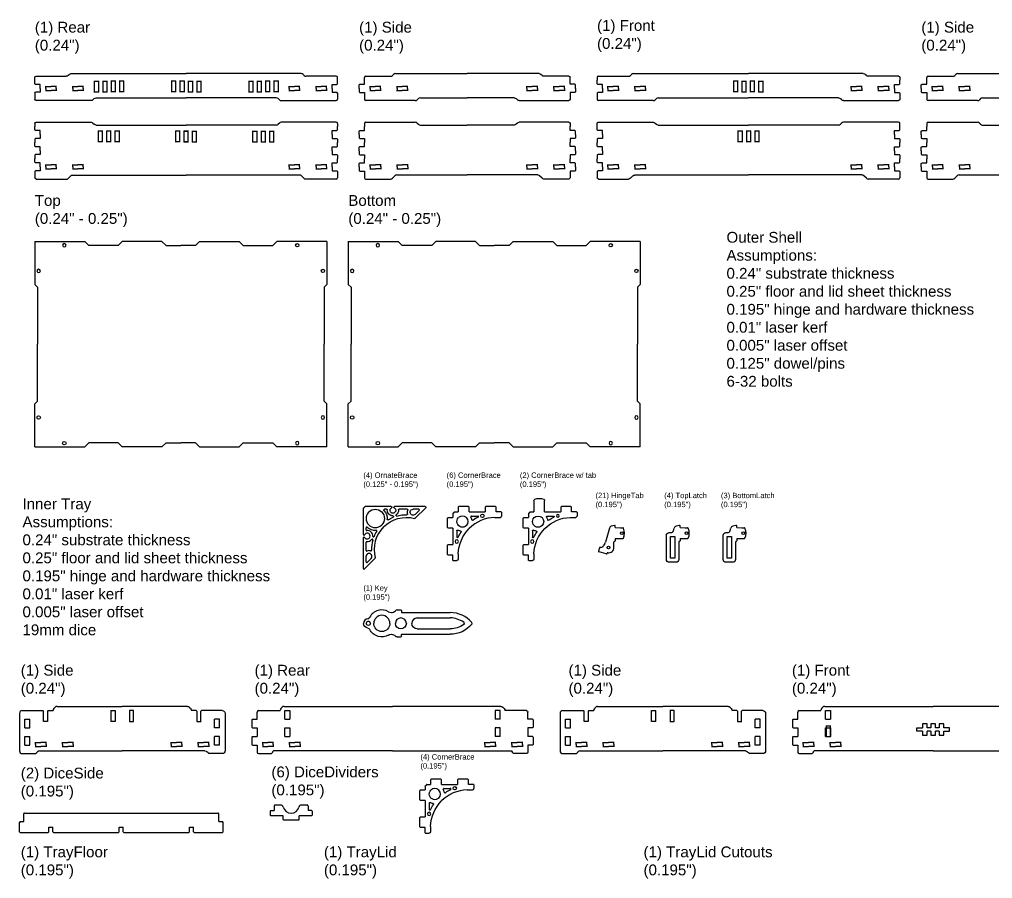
# Model space of a CAD drawing. Header units: inches. Extents: x -9 to 132, y -32 to 50.
# Drawn here: x 0.63 to 45.69, y 10.36 to 50.14 of the extents above; entities that cross this region are included whole.
import ezdxf

# ---------------------------------------------------------------- set-up
doc = ezdxf.new("R2010")
doc.units = ezdxf.units.IN
doc.header["$MEASUREMENT"] = 0
doc.styles.get("Standard").update_dxf_attribs({"font": 'arial.ttf'})

# ---------------------------------------------------------------- blocks, each defined once
blk = doc.blocks.new('BraceHole_Quarter')
at = {"color": 30, "true_color": 0xf8991e}
for p, q in [((-0.260625, 0.0925), (0, 0.0925)), ((-0.245, 0), (-0.245, 0.108125))]:
    blk.add_line(p, q, dxfattribs=at)
blk = doc.blocks.new('BraceHole')
blk.add_blockref('BraceHole_Quarter', (0, 0))
at = {"xscale": -1, "rotation": 180}
blk.add_blockref('BraceHole_Quarter', (0, 0), dxfattribs=at)
at = {"xscale": -1}
blk.add_blockref('BraceHole_Quarter', (0, 0), dxfattribs=at)
at = {"rotation": 180}
blk.add_blockref('BraceHole_Quarter', (0, 0), dxfattribs=at)
blk = doc.blocks.new('BraceHoles')
for p in [(0.5, 0), (1.75, 0)]:
    blk.add_blockref('BraceHole', p)
blk = doc.blocks.new('HingeHole')
at = {"color": 240, "true_color": 0xed1f24}
for p, q in [((0.110625, 0.495), (-0.110625, 0.495)), ((-0.095, 0.510625), (-0.095, -0.010625)), ((0.095, 0.510625), (0.095, -0.010625)), ((0.110625, 0.005), (-0.110625, 0.005))]:
    blk.add_line(p, q, dxfattribs=at)
blk = doc.blocks.new('Dovetail_Half')
at = {"color": 240, "true_color": 0xed1f24}
for p, q in [((-0.25, 0.21375), (-0.25, 0.375)), ((-0.25, 0.21375), (-0.21875, 0.1825)), ((0, 0.1825), (-0.21875, 0.1825)), ((0, 0), (0, 0.1825))]:
    blk.add_line(p, q, dxfattribs=at)
blk = doc.blocks.new('Bottom_Back_Half')
for p, q in [((4.174, 3.875), (0, 3.875)), ((4.319, 3.968), (4.262, 3.912)), ((6.947, 4.005), (4.407, 4.005)), ((7.01, 3.942), (7.01, 3.812)), ((5.312, 1.562), (0, 1.562)), ((5.5, 1.375), (5.312, 1.562)), ((6.947, 1.375), (5.5, 1.375)), ((7.01, 1.562), (7.01, 1.437))]:
    blk.add_line(p, q)
for centre, radius, start, end in [((4.174, 4), 0.125, 270, 315), ((4.407, 3.88), 0.125, 90, 135), ((6.947, 3.942), 0.0625, 0, 90), ((6.947, 1.437), 0.0625, 270, 0)]:
    blk.add_arc(centre, radius, start, end)
at = {"xscale": -1}
for name, p in [('Dovetail_Half', (6.76, 3.437)), ('Dovetail_Half', (6.76, 2.687)), ('Dovetail_Half', (6.76, 1.937)), ('BraceHoles', (6.76, 1.937))]:
    blk.add_blockref(name, p, dxfattribs=at)
at = {"rotation": 180}
for name, p in [('HingeHole', (0, 3.594)), ('HingeHole', (0.39, 3.594)), ('HingeHole', (3.187, 3.594)), ('HingeHole', (3.577, 3.594)), ('HingeHole', (3.967, 3.594)), ('Dovetail_Half', (6.76, 3.437)), ('Dovetail_Half', (6.76, 2.687)), ('Dovetail_Half', (6.76, 1.937))]:
    blk.add_blockref(name, p, dxfattribs=at)
blk = doc.blocks.new('Bottom_Back_Full')
at = {"xscale": -1}
blk.add_blockref('Bottom_Back_Half', (0, -1.375), dxfattribs=at)
blk.add_blockref('Bottom_Back_Half', (0, -1.375))
blk = doc.blocks.new('Bottom_Front_Half')
for p, q in [((4.174, 2.5), (0, 2.5)), ((4.319, 2.593), (4.262, 2.537)), ((6.947, 2.63), (4.407, 2.63)), ((7.01, 2.438), (7.01, 2.568)), ((5.261, 0.188), (0, 0.188)), ((5.463, 0.037), (5.349, 0.151)), ((6.947, 0), (5.552, 0)), ((7.01, 0.188), (7.01, 0.062))]:
    blk.add_line(p, q)
for centre, radius, start, end in [((4.174, 2.625), 0.125, 270, 315), ((4.407, 2.505), 0.125, 90, 135), ((6.947, 2.568), 0.0625, 0, 90), ((5.261, 0.062), 0.125, 45, 90), ((5.552, 0.125), 0.125, 225, 270), ((6.947, 0.062), 0.0625, 270, 0)]:
    blk.add_arc(centre, radius, start, end)
at = {"xscale": -1}
for name, p in [('Dovetail_Half', (6.76, 2.063)), ('Dovetail_Half', (6.76, 1.313)), ('Dovetail_Half', (6.76, 0.563)), ('BraceHoles', (6.76, 0.563))]:
    blk.add_blockref(name, p, dxfattribs=at)
at = {"rotation": 180}
for p in [(6.76, 2.063), (6.76, 1.313), (6.76, 0.563)]:
    blk.add_blockref('Dovetail_Half', p, dxfattribs=at)
blk = doc.blocks.new('Bottom_Front_Full')
at = {"xscale": -1}
blk.add_blockref('Bottom_Front_Half', (0, 0), dxfattribs=at)
for name, p in [('Bottom_Front_Half', (0, 0)), ('HingeHole', (-0.39, 1.71875)), ('HingeHole', (0, 1.71875)), ('HingeHole', (0.39, 1.71875))]:
    blk.add_blockref(name, p)
blk = doc.blocks.new('Dovetail_Out_Half')
at = {"color": 30, "true_color": 0xf8991e}
for p, q in [((-0.01, 0.16125), (0.02125, 0.1925)), ((-0.01, 0), (-0.01, 0.16125)), ((0.02125, 0.1925), (0.24, 0.1925)), ((0.24, 0.1925), (0.24, 0.375))]:
    blk.add_line(p, q, dxfattribs=at)
blk = doc.blocks.new('Bottom_Side_Half')
for p, q in [((-4.76, 2.568), (-4.76, 2.438)), ((-4.697, 2.63), (-2.407, 2.63)), ((-2.319, 2.593), (-2.262, 2.537)), ((-2.174, 2.5), (0, 2.5)), ((-2.174, 2.5), (-1.893, 2.5)), ((-4.76, 0.188), (-4.76, 0.063)), ((-4.697, 0), (-3.552, 0)), ((-3.463, 0.037), (-3.349, 0.151)), ((-3.261, 0.188), (0, 0.188))]:
    blk.add_line(p, q)
for centre, radius, start, end in [((-4.697, 2.568), 0.0625, 90, 180), ((-2.407, 2.505), 0.125, 45, 90), ((-2.174, 2.625), 0.125, 225, 270), ((-4.697, 0.063), 0.0625, 180, 270), ((-3.552, 0.125), 0.125, 270, 315), ((-3.261, 0.063), 0.125, 90, 135)]:
    blk.add_arc(centre, radius, start, end)
for name, p in [('Dovetail_Out_Half', (-5, 2.063)), ('Dovetail_Out_Half', (-5, 1.313)), ('Dovetail_Out_Half', (-5, 0.563)), ('BraceHoles', (-4.752, 0.563))]:
    blk.add_blockref(name, p)
at = {"xscale": -1, "rotation": 180}
for p in [(-5, 2.063), (-5, 1.313), (-5, 0.563)]:
    blk.add_blockref('Dovetail_Out_Half', p, dxfattribs=at)
blk = doc.blocks.new('Bottom_Side_Full')
blk.add_blockref('Bottom_Side_Half', (0, 0))
at = {"xscale": -1}
blk.add_blockref('Bottom_Side_Half', (0, 0), dxfattribs=at)
blk = doc.blocks.new('Lid_Top_Back_Half')
for p, q in [((-4.407, 0.005), (-6.948, 0.005)), ((-7.01, -0.188), (-7.01, -0.058)), ((-4.262, -0.088), (-4.319, -0.032)), ((-4.174, -0.125), (0, -0.125)), ((-7.01, -0.937), (-7.01, -1.062)), ((-6.948, -1.125), (-5.552, -1.125)), ((-5.463, -1.162), (-5.412, -1.213)), ((-5.323, -1.25), (0, -1.25))]:
    blk.add_line(p, q)
for centre, radius, start, end in [((-6.948, -0.058), 0.0625, 90, 180), ((-4.407, -0.12), 0.125, 45, 90), ((-4.174, 0), 0.125, 225, 270), ((-6.948, -1.062), 0.0625, 180, 270), ((-5.552, -1.25), 0.125, 45, 90), ((-5.323, -1.125), 0.125, 225, 270)]:
    blk.add_arc(centre, radius, start, end)
blk.add_blockref('Dovetail_Half', (-6.76, -0.563))
at = {"rotation": 180}
for p in [(-4.162, -0.406), (-3.772, -0.406)]:
    blk.add_blockref('HingeHole', p, dxfattribs=at)
at = {"xscale": -1, "rotation": 180}
for name, p in [('HingeHole', (-3.382, -0.406)), ('HingeHole', (-2.992, -0.406)), ('HingeHole', (-0.585, -0.406)), ('HingeHole', (-0.195, -0.406)), ('Dovetail_Half', (-6.76, -0.563)), ('BraceHoles', (-6.76, -0.563))]:
    blk.add_blockref(name, p, dxfattribs=at)
blk = doc.blocks.new('Lid_Top_Back')
blk.add_blockref('Lid_Top_Back_Half', (0, 0))
at = {"xscale": -1}
blk.add_blockref('Lid_Top_Back_Half', (0, 0), dxfattribs=at)
blk = doc.blocks.new('Lid_Front_Half')
for p, q in [((-5.323, 0), (0, 0)), ((-7.01, -0.188), (-7.01, -0.313)), ((-6.947, -0.125), (-5.552, -0.125)), ((-5.463, -0.088), (-5.412, -0.037)), ((-7.01, -1.062), (-7.01, -1.193)), ((-4.407, -1.255), (-6.947, -1.255)), ((-4.262, -1.162), (-4.319, -1.218)), ((-4.174, -1.125), (0, -1.125))]:
    blk.add_line(p, q)
for centre, radius, start, end in [((-6.947, -0.188), 0.0625, 90, 180), ((-5.552, 0), 0.125, 270, 315), ((-5.323, -0.125), 0.125, 90, 135), ((-6.947, -1.193), 0.0625, 180, 270), ((-4.407, -1.13), 0.125, 270, 315), ((-4.174, -1.25), 0.125, 90, 135)]:
    blk.add_arc(centre, radius, start, end)
blk.add_blockref('Dovetail_Half', (-6.76, -0.688))
at = {"xscale": -1, "rotation": 180}
for name, p in [('HingeHole', (-0.585, -0.344)), ('Dovetail_Half', (-6.76, -0.688)), ('BraceHoles', (-6.76, -0.688))]:
    blk.add_blockref(name, p, dxfattribs=at)
at = {"rotation": 180}
blk.add_blockref('HingeHole', (-0.195, -0.344), dxfattribs=at)
blk = doc.blocks.new('Lid_Top_Front')
blk.add_blockref('Lid_Front_Half', (0, 1.25))
at = {"xscale": -1}
blk.add_blockref('Lid_Front_Half', (0, 1.25), dxfattribs=at)
blk = doc.blocks.new('Lid_Side_Half')
for p, q in [((-0.005, 2.407), (-0.005, 4.697)), ((0.188, 4.76), (0.057, 4.76)), ((0.937, 4.76), (1.062, 4.76)), ((1.125, 4.697), (1.125, 3.552)), ((1.162, 3.463), (1.213, 3.412)), ((1.25, 3.323), (1.25, 0)), ((0.088, 2.262), (0.032, 2.319)), ((0.125, 2.174), (0.125, 0))]:
    blk.add_line(p, q)
for centre, radius, start, end in [((0.057, 4.697), 0.0625, 90, 180), ((1.062, 4.697), 0.0625, 0, 90), ((1.25, 3.552), 0.125, 180, 225), ((1.125, 3.323), 0.125, 0, 45), ((0.12, 2.407), 0.125, 180, 225), ((0, 2.174), 0.125, 0, 45)]:
    blk.add_arc(centre, radius, start, end)
at = {"xscale": -1, "rotation": 90}
for name, p in [('Dovetail_Out_Half', (0.563, 5)), ('BraceHoles', (0.563, 4.76))]:
    blk.add_blockref(name, p, dxfattribs=at)
at = {"rotation": 270}
blk.add_blockref('Dovetail_Out_Half', (0.563, 5), dxfattribs=at)
blk = doc.blocks.new('Lid_Side')
blk.add_blockref('Lid_Side_Half', (0, 0))
at = {"xscale": -1, "rotation": 180}
blk.add_blockref('Lid_Side_Half', (0, 0), dxfattribs=at)
blk = doc.blocks.new('Lid_Face_Quarter')
for p, q in [((0.683, 4.573), (0, 4.573)), ((0.683, 4.573), (0.87, 4.76)), ((0.87, 4.76), (2.707, 4.76)), ((2.707, 4.76), (2.895, 4.573)), ((2.895, 4.573), (4.26, 4.573)), ((4.447, 4.76), (4.26, 4.573)), ((6.76, 4.76), (4.447, 4.76)), ((6.76, 4.76), (6.76, 2.76)), ((6.76, 2.76), (6.635, 2.635))]:
    blk.add_line(p, q)
blk.add_lwpolyline([(6.635, 2.635), (6.635, 0)])
for centre in [(5.393, 4.582), (6.582, 3.393)]:
    blk.add_circle(centre, 0.0781)
blk = doc.blocks.new('Lid_Face_Full')
at = {"xscale": -1}
blk.add_blockref('Lid_Face_Quarter', (0, 0), dxfattribs=at)
blk.add_blockref('Lid_Face_Quarter', (0, 0))
at = {"rotation": 180}
blk.add_blockref('Lid_Face_Quarter', (0, 0), dxfattribs=at)
at = {"xscale": -1, "rotation": 180}
blk.add_blockref('Lid_Face_Quarter', (0, 0), dxfattribs=at)
blk = doc.blocks.new('CornerBrace')
for p, q in [((0.077, 0), (0.25, 0)), ((0.25, 0.219), (0.281, 0.25)), ((0.25, 0.219), (0.25, 0)), ((0.719, 0.25), (0.281, 0.25)), ((0.719, 0.25), (0.75, 0.219)), ((0.75, 0), (0.75, 0.219)), ((0.75, 0), (1.5, 0)), ((1.5, 0.219), (1.531, 0.25)), ((1.5, 0.219), (1.5, 0)), ((1.969, 0.25), (1.531, 0.25)), ((1.969, 0.25), (2, 0.219)), ((2, 0), (2, 0.219)), ((2.234, 0), (2, 0)), ((0.867, -0.188), (1.161, -0.188)), ((1.94, -0.251), (2.19, -0.251)), ((2.25, -0.016), (2.25, -0.189))]:
    blk.add_line(p, q)
blk.add_circle((1.367, -0.178), 0.0781)
for centre, radius, start, end in [((0.077, -0.016), 0.0156, 90, 168.463), ((2.234, -0.016), 0.0156, 0, 90), ((0, 0), 0.0625, 315, 348.463), ((0.447, -0.447), 0.259, 315, 135), ((2, -2), 1.75, 91.9761, 135), ((0.867, -0.219), 0.0312, 90, 208.4852), ((0.447, -0.447), 0.447, 10.8768, 28.4852), ((0.916, -0.357), 0.0312, 190.8768, 303.4062), ((2, -2), 1.938, 115.2088, 123.4062), ((1.161, -0.219), 0.0312, 295.2088, 90), ((2.188, -0.189), 0.0625, 271.9761, 0)]:
    blk.add_arc(centre, radius, start, end)
blk = doc.blocks.new('CornerBrace_Full')
at = {"xscale": -1}
blk.add_blockref('CornerBrace', (0, 0), dxfattribs=at)
at = {"rotation": 270}
blk.add_blockref('CornerBrace', (0, 0), dxfattribs=at)
blk = doc.blocks.new('CornerBrace_Special_Half')
for p, q in [((-0.75, 0), (-0.75, 0.53)), ((-0.25, 0.53), (-0.25, 0)), ((-2.234, 0), (-2, 0)), ((-1.969, 0.25), (-2, 0.219)), ((-2, 0), (-2, 0.219)), ((-1.969, 0.25), (-1.531, 0.25)), ((-1.5, 0.219), (-1.531, 0.25)), ((-1.5, 0.219), (-1.5, 0)), ((-0.077, 0), (-0.25, 0)), ((-2.25, -0.016), (-2.25, -0.189)), ((-1.94, -0.251), (-2.19, -0.251)), ((-0.75, 0), (-1.5, 0)), ((-0.867, -0.188), (-1.161, -0.188))]:
    blk.add_line(p, q)
blk.add_circle((-1.367, -0.178), 0.0625)
for centre, radius, start, end in [((-0.688, 0.53), 0.0625, 109.4712, 180), ((-0.5, 0), 0.625, 70.5288, 109.4712), ((-0.313, 0.53), 0.0625, 0, 70.5288), ((-2.234, -0.016), 0.0156, 90, 180), ((-0.077, -0.016), 0.0156, 11.537, 90), ((-2.188, -0.189), 0.0625, 180, 268.0239), ((-2, -2), 1.75, 45, 88.0239), ((-1.161, -0.219), 0.0312, 90, 244.7912), ((-2, -2), 1.938, 56.5938, 64.7912), ((-0.916, -0.357), 0.0312, 236.5938, 349.1232), ((-0.447, -0.447), 0.447, 151.5148, 169.1232), ((-0.867, -0.219), 0.0312, 331.5148, 90), ((-0.447, -0.447), 0.259, 45, 225), ((0, 0), 0.0625, 191.537, 225)]:
    blk.add_arc(centre, radius, start, end)
blk = doc.blocks.new('CornerBrace_Special_Full')
blk.add_blockref('CornerBrace_Special_Half', (0, 0))
at = {"rotation": 270}
blk.add_blockref('CornerBrace', (0, 0), dxfattribs=at)
blk = doc.blocks.new('ArtCorner_Half')
for p, q in [((-2.864, 0), (-1.439, 0)), ((-2.401, -0.538), (-2.886, -0.053)), ((-2.402, -0.361), (-2.584, -0.178)), ((-2.562, -0.125), (-2.304, -0.125)), ((-2.03, -0.125), (-1.655, -0.125)), ((-1.295, 0), (-0.077, 0)), ((-1.079, -0.125), (-0.978, -0.125))]:
    blk.add_line(p, q)
for centre, radius, start, end in [((-2.864, -0.031), 0.0312, 90, 225), ((-0.077, -0.016), 0.0156, 11.537, 90), ((-2.562, -0.156), 0.0312, 90, 225), ((-2.304, -0.263), 0.138, 225, 90), ((-2.03, -0.156), 0.0312, 90, 201.2975), ((-2.304, -0.263), 0.263, 344.0964, 21.2975), ((-2.021, -0.344), 0.0312, 164.0964, 270.7179), ((-2, -2), 1.625, 73.938, 90.7179), ((-1.655, -0.156), 0.0312, 355.6021, 90), ((-1.367, -0.178), 0.258, 175.6021, 232.8048), ((-1.542, -0.408), 0.0312, 253.938, 52.8048), ((-1.367, -0.178), 0.133, 116.0282, 63.9718), ((-1.439, -0.031), 0.0312, 296.0282, 90), ((-1.373, -0.467), 0.0312, 88.8819, 247.7487), ((-1.367, -0.178), 0.258, 268.8819, 4.3979), ((-1.295, -0.031), 0.0312, 90, 243.9718), ((-1.079, -0.156), 0.0312, 90, 184.3979), ((-0.55, -0.55), 0.55, 137.3468, 183.9614), ((-0.978, -0.156), 0.0312, 317.3468, 90), ((-0.55, -0.55), 0.425, 45, 225), ((0, 0), 0.0625, 191.537, 225), ((-2.379, -0.516), 0.0312, 225, 284.3226), ((-2, -2), 1.5, 45, 104.3226), ((-2, -2), 1.625, 58.3276, 67.7487), ((-1.13, -0.59), 0.0312, 238.3276, 3.9614)]:
    blk.add_arc(centre, radius, start, end)
blk = doc.blocks.new('ArtCorner_Full')
blk.add_blockref('ArtCorner_Half', (0, 0))
at = {"xscale": -1, "rotation": 269.9999999999987}
blk.add_blockref('ArtCorner_Half', (0, 0), dxfattribs=at)
blk = doc.blocks.new('Key')
for p, q in [((0.717, 0.625), (0.875, 0.625)), ((0.906, 0.594), (0.906, 0.521)), ((0.921, 0.505), (3.167, 0.505)), ((1.64, 0.255), (3.167, 0.255))]:
    blk.add_line(p, q)
for centre, radius, start, end in [((0, 0), 0.625, 59.6389, 152.9519), ((0.442, 0.755), 0.25, 239.6389, 270), ((0.442, 0.755), 0.25, 270, 317.1564), ((0.717, 0.5), 0.125, 90, 137.1564), ((0.875, 0.594), 0.0312, 0, 90), ((0.921, 0.521), 0.0156, 180, 270), ((3.167, -0.796), 1.301, 39.9853, 90), ((-0.625, 0), 0.219, 97.1808, 180), ((-0.625, 0), 0.0938, 0, 180), ((-0.668, 0.341), 0.125, 277.1808, 332.9519), ((0, 0), 0.375, 0, 180), ((0.88, 0), 0.255, 0, 180), ((1.64, 0), 0.255, 90, 180), ((3.167, -0.796), 1.051, 53.6274, 90), ((3.753, 0), 0.0625, 0, 53.6274), ((4.115, 0), 0.0625, 360, 39.9853)]:
    blk.add_arc(centre, radius, start, end)
blk = doc.blocks.new('Key_Full')
blk.add_blockref('Key', (0, 0))
at = {"xscale": -1, "rotation": 180}
blk.add_blockref('Key', (0, 0), dxfattribs=at)
blk = doc.blocks.new('HingeTop')
for p, q in [((-0.515, 0.237), (-0.69, -0.417)), ((-0.279, 0.364), (-0.427, 0.325)), ((-0.24, 0.26), (-0.24, 0.334)), ((-0.24, 0.26), (0, 0.25)), ((0, 0.25), (0.106, 0.25)), ((-0.302, -0.656), (-0.302, -0.406)), ((-0.271, -0.375), (-0.271, -0.375)), ((-0.24, -0.25), (0, -0.25)), ((-0.24, -0.25), (-0.24, -0.344)), ((0, -0.25), (0.106, -0.25)), ((-0.979, -0.679), (-1.018, -0.823)), ((-0.664, -0.95), (-0.996, -0.861)), ((-0.906, -0.656), (-0.949, -0.656)), ((-0.625, -0.926), (-0.625, -0.928))]:
    blk.add_line(p, q)
for centre in [(0.062, 0), (-0.552, -0.656)]:
    blk.add_circle(centre, 0.0625)
for centre, radius, start, end in [((-0.394, 0.204), 0.125, 105, 165), ((-0.271, 0.334), 0.0312, 0, 105), ((0.106, 0.219), 0.0312, 25.9445, 90), ((-0.344, 0), 0.531, 334.0555, 25.9445), ((-0.811, -0.385), 0.125, 313.5947, 345), ((-0.271, -0.406), 0.0312, 90, 180), ((-0.271, -0.344), 0.0312, 270, 0), ((0.106, -0.219), 0.0312, 270, 334.0555), ((-0.988, -0.831), 0.0312, 165, 255), ((-0.949, -0.688), 0.0312, 90, 165), ((-0.906, -0.531), 0.125, 270, 340.5288), ((-0.552, -0.656), 0.25, 133.5947, 160.5288), ((-0.552, -0.656), 0.25, 261.3794, 0), ((-0.655, -0.92), 0.0312, 255, 345), ((-0.595, -0.934), 0.0312, 81.3794, 165)]:
    blk.add_arc(centre, radius, start, end)
blk = doc.blocks.new('Latch')
for p, q in [((-0.279, 0.364), (-0.427, 0.325)), ((-0.24, 0.26), (-0.24, 0.334)), ((-0.24, 0.26), (0, 0.25)), ((0, 0.25), (0.106, 0.25)), ((-0.271, -0.375), (-0.271, -0.375)), ((-0.24, -0.25), (0, -0.25)), ((-0.24, -0.25), (-0.24, -0.344)), ((0, -0.25), (0.106, -0.25))]:
    blk.add_line(p, q)
blk.add_lwpolyline([(-0.302, -0.406), (-0.302, -1.219, -0.414214), (-0.427, -1.344), (-0.748, -1.344, -0.414214), (-0.873, -1.219), (-0.873, -0.094, -0.414214), (-0.748, 0.031), (-0.666, 0.031, 0.339454), (-0.545, 0.124), (-0.515, 0.237)], format="xyb")
blk.add_lwpolyline([(-0.685, -1.156), (-0.685, -0.156), (-0.49, -0.156), (-0.49, -1.156)], close=True)
blk.add_circle((0.062, 0), 0.0625)
for centre, radius, start, end in [((-0.394, 0.204), 0.125, 105, 165), ((-0.271, 0.334), 0.0312, 0, 105), ((0.106, 0.219), 0.0312, 25.9445, 90), ((-0.344, 0), 0.531, 334.0555, 25.9445), ((-0.271, -0.406), 0.0312, 90, 180), ((-0.271, -0.344), 0.0312, 270, 0), ((0.106, -0.219), 0.0312, 270, 334.0555)]:
    blk.add_arc(centre, radius, start, end)
blk = doc.blocks.new('DiceBarrier')
at = {"color": 215, "true_color": 0xa953a0}
for p, q in [((-0.783, 0.469), (-0.783, 0.25)), ((-0.484, 0.5), (-0.751, 0.5)), ((0.751, 0.5), (0.484, 0.5)), ((0.783, 0.469), (0.783, 0.25)), ((-0.972, 0.219), (-0.941, 0.25)), ((-0.972, 0.219), (-0.972, 0.031)), ((-0.941, 0), (-0.972, 0.031)), ((-0.941, 0.25), (-0.783, 0.25)), ((-0.375, 0), (-0.941, 0)), ((0.941, 0), (0.375, 0)), ((0.941, 0.25), (0.783, 0.25)), ((0.941, 0.25), (0.972, 0.219)), ((0.941, 0), (0.972, 0.031)), ((0.972, 0.219), (0.972, 0.031))]:
    blk.add_line(p, q, dxfattribs=at)
for p, q in [((-0.375, -0.164), (-0.375, 0)), ((0.375, -0.164), (0.375, 0)), ((-0.375, -0.164), (-0.344, -0.195)), ((0.344, -0.195), (-0.344, -0.195)), ((0.344, -0.195), (0.375, -0.164))]:
    blk.add_line(p, q)
for centre, radius, start, end in [((-0.751, 0.469), 0.0312, 90, 180), ((-0.484, 0.375), 0.125, 14.4775, 90), ((0.484, 0.375), 0.125, 90, 165.5225), ((0.751, 0.469), 0.0312, 0, 90), ((0, 0.5), 0.375, 194.4775, 345.5225)]:
    blk.add_arc(centre, radius, start, end, dxfattribs=at)
blk = doc.blocks.new('LongDivider2')
for p, q in [((-4.48875, 0), (4.48875, 0)), ((-4.68375, -0.395), (-4.715, -0.42625)), ((-4.715, -0.86375), (-4.715, -0.42625)), ((-4.68375, -0.395), (-4.52, -0.395)), ((-4.52, -0.395), (-4.52, -0.03125)), ((4.52, -0.395), (4.52, -0.03125)), ((4.52, -0.395), (4.68375, -0.395)), ((4.715, -0.42625), (4.68375, -0.395)), ((4.715, -0.86375), (4.715, -0.42625)), ((-4.715, -0.86375), (-4.68375, -0.895)), ((4.68375, -0.895), (4.715, -0.86375))]:
    blk.add_line(p, q)
at = {"color": 215, "true_color": 0xa953a0}
for p, q in [((-4.68375, -0.895), (-3.38375, -0.895)), ((-3.3525, -0.86375), (-3.38375, -0.895)), ((-3.3525, -0.86375), (-3.3525, -0.645)), ((-3.3525, -0.645), (-3.1625, -0.645)), ((-3.1625, -0.86375), (-3.1625, -0.645)), ((-3.13125, -0.895), (-3.1625, -0.86375)), ((-3.13125, -0.895), (-0.12625, -0.895)), ((-0.12625, -0.895), (-0.095, -0.86375)), ((-0.095, -0.86375), (-0.095, -0.645)), ((-0.095, -0.645), (0.095, -0.645)), ((0.095, -0.86375), (0.095, -0.645)), ((0.095, -0.86375), (0.12625, -0.895)), ((0.12625, -0.895), (3.13125, -0.895)), ((3.1625, -0.86375), (3.13125, -0.895)), ((3.1625, -0.86375), (3.1625, -0.645)), ((3.1625, -0.645), (3.3525, -0.645)), ((3.3525, -0.86375), (3.3525, -0.645)), ((3.3525, -0.86375), (3.38375, -0.895)), ((3.38375, -0.895), (4.68375, -0.895))]:
    blk.add_line(p, q, dxfattribs=at)
for centre, start, end in [((-4.48875, -0.03125), 90, 180), ((4.48875, -0.03125), 0, 90)]:
    blk.add_arc(centre, 0.03125, start, end)
blk = doc.blocks.new('InteriorBox_Side')
for p, q in [((-4.76, 1.865), (-4.76, 0.125)), ((-4.635, 1.99), (-3.676, 1.99)), ((-3.46, 1.959), (-3.429, 1.99)), ((-3.429, 1.99), (-3.205, 1.99)), ((-3.205, 2.001), (-3.205, 1.99)), ((-3.168, 2.089), (-3.109, 2.148)), ((-3.021, 2.185), (0, 2.185)), ((-0.525, 1.99), (-0.33, 1.99)), ((-4.505, 1.592), (-4.275, 1.592)), ((-3.455, 1.49), (-3.65, 1.49)), ((-0.33, 1.49), (-0.525, 1.49)), ((-4.505, 1.194), (-4.275, 1.194)), ((-4.505, 0.796), (-4.275, 0.796)), ((-4.635, 0), (-4.062, 0)), ((-4.505, 0.398), (-4.275, 0.398)), ((-3.973, 0.037), (-3.922, 0.088)), ((-3.833, 0.125), (0, 0.125))]:
    blk.add_line(p, q)
at = {"color": 240, "true_color": 0xed1f24}
for p, q in [((-3.645, 1.959), (-3.676, 1.99)), ((-3.645, 1.49), (-3.645, 1.959)), ((-3.46, 1.959), (-3.46, 1.49)), ((-0.52, 1.49), (-0.52, 1.99)), ((-0.335, 1.99), (-0.335, 1.49)), ((-4.505, 1.194), (-4.505, 1.592)), ((-4.275, 1.194), (-4.275, 1.592)), ((-4.505, 0.398), (-4.505, 0.796)), ((-4.275, 0.398), (-4.275, 0.796))]:
    blk.add_line(p, q, dxfattribs=at)
for centre, start, end in [((-4.635, 1.865), 90, 180), ((-3.08, 2.001), 135, 180), ((-3.021, 2.06), 90, 135), ((-4.635, 0.125), 180, 270), ((-4.062, 0.125), 270, 315), ((-3.833, 0), 90, 135)]:
    blk.add_arc(centre, 0.125, start, end)
blk.add_blockref('BraceHoles', (-4.265, 0.418))
blk = doc.blocks.new('InnerTray_Side')
blk.add_blockref('InteriorBox_Side', (0, -0.125))
at = {"xscale": -1}
blk.add_blockref('InteriorBox_Side', (0, -0.125), dxfattribs=at)
blk = doc.blocks.new('InternalBox_Back')
for p, q in [((-5.205, -0.01), (-5.205, 0.001)), ((-5.168, 0.089), (-5.109, 0.148)), ((-5.021, 0.185), (0, 0.185)), ((-6.52, -0.434), (-6.52, -0.78)), ((-6.27, -0.408), (-6.27, -0.072)), ((-6.208, -0.01), (-5.205, -0.01)), ((-4.985, -0.01), (-4.755, -0.01)), ((-4.985, -0.408), (-4.755, -0.408)), ((-6.27, -0.806), (-6.27, -1.204)), ((-4.985, -0.806), (-4.755, -0.806)), ((-6.52, -1.23), (-6.52, -1.576)), ((-4.985, -1.204), (-4.755, -1.204)), ((-6.27, -1.602), (-6.27, -1.938)), ((-6.208, -2), (-5.605, -2)), ((0, -1.875), (-5.512, -1.875))]:
    blk.add_line(p, q)
at = {"color": 240, "true_color": 0xed1f24}
for p, q in [((-6.52, -0.434), (-6.489, -0.403)), ((-6.489, -0.403), (-6.27, -0.403)), ((-4.985, -0.408), (-4.985, -0.01)), ((-4.755, -0.01), (-4.755, -0.408)), ((-6.52, -0.78), (-6.489, -0.811)), ((-6.489, -0.811), (-6.27, -0.811)), ((-4.985, -1.204), (-4.985, -0.806)), ((-4.755, -0.806), (-4.755, -1.204)), ((-6.52, -1.23), (-6.489, -1.199)), ((-6.489, -1.199), (-6.27, -1.199)), ((-6.52, -1.576), (-6.489, -1.607)), ((-6.489, -1.607), (-6.27, -1.607))]:
    blk.add_line(p, q, dxfattribs=at)
at = {"color": 30, "true_color": 0xf8991e}
for p, q in [((-5.605, -2), (-5.543, -1.938)), ((-5.543, -1.938), (-5.543, -1.906))]:
    blk.add_line(p, q, dxfattribs=at)
for centre, radius, start, end in [((-5.08, 0.001), 0.125, 135, 180), ((-5.021, 0.06), 0.125, 90, 135), ((-6.208, -0.072), 0.0625, 90, 180), ((-6.208, -1.938), 0.0625, 180, 270)]:
    blk.add_arc(centre, radius, start, end)
blk.add_arc((-5.512, -1.906), 0.0312, 90, 180, dxfattribs=at)
blk.add_blockref('BraceHoles', (-6.27, -1.582))
blk = doc.blocks.new('InnerTray_Back')
blk.add_blockref('InternalBox_Back', (0.4875, 0.1875))
at = {"xscale": -1}
blk.add_blockref('InternalBox_Back', (0.4875, 0.1875), dxfattribs=at)
blk = doc.blocks.new('TabHole')
for p, q in [((-0.750625, -0.33875), (-0.750625, -0.1825)), ((-0.750625, -0.1825), (-0.500625, -0.1825)), ((-0.500625, -0.33875), (-0.750625, -0.33875)), ((-0.279375, -0.1825), (-0.110625, -0.1825)), ((-0.279375, -0.33875), (-0.110625, -0.33875)), ((0.110625, -0.1825), (0.279375, -0.1825)), ((0.110625, -0.33875), (0.279375, -0.33875)), ((0.750625, -0.1825), (0.500625, -0.1825)), ((0.500625, -0.33875), (0.750625, -0.33875)), ((0.750625, -0.33875), (0.750625, -0.1825))]:
    blk.add_line(p, q)
for points in [[(-0.500625, -0.1825), (-0.500625, 0), (-0.279375, 0), (-0.279375, -0.1825)], [(-0.110625, -0.1825), (-0.110625, 0), (0.110625, 0), (0.110625, -0.1825)], [(0.279375, -0.1825), (0.279375, 0), (0.500625, 0), (0.500625, -0.1825)], [(-0.279375, -0.33875), (-0.279375, -0.52125), (-0.500625, -0.52125), (-0.500625, -0.33875)], [(0.110625, -0.33875), (0.110625, -0.52125), (-0.110625, -0.52125), (-0.110625, -0.33875)], [(0.500625, -0.33875), (0.500625, -0.52125), (0.279375, -0.52125), (0.279375, -0.33875)]]:
    blk.add_lwpolyline(points)
blk = doc.blocks.new('InnerTray_Front')
blk.add_blockref('InternalBox_Back', (0, 0.1875))
at = {"xscale": -1}
for name, p in [('InternalBox_Back', (0, 0.1875)), ('TabHole', (0, -0.435625)), ('HingeHole', (-4.86, -1.025)), ('HingeHole', (4.86, -1.025))]:
    blk.add_blockref(name, p, dxfattribs=at)

msp = doc.modelspace()

# ---------------------------------------------------------------- block references
for name, p, rotation in [('Lid_Top_Back', (8.347, 46.386), 180), ('Lid_Side', (47.407, 46.386), 90.00000000000001), ('CornerBrace_Full', (20.699, 27.333), 90), ('CornerBrace_Full', (19.418, 14.714), 90)]:
    msp.add_blockref(name, p, dxfattribs=dict(rotation=rotation))
at = {"xscale": -1, "rotation": 270}
msp.add_blockref('Lid_Side', (21.367, 46.386), dxfattribs=at)
for name, p in [('Lid_Top_Front', (34.387, 46.386)), ('Bottom_Back_Full', (8.347, 42.751)), ('Bottom_Side_Full', (21.367, 42.751)), ('Bottom_Front_Full', (34.387, 42.751)), ('Lid_Face_Full', (8.097, 35.102)), ('Lid_Face_Full', (22.617, 35.102)), ('HingeTop', (28.464, 26.347)), ('Latch', (31.464, 26.347)), ('Latch', (34.091, 26.347)), ('Key_Full', (17.41, 22.172)), ('InnerTray_Side', (5.386, 16.267)), ('InnerTray_Back', (17.418, 17.954)), ('InnerTray_Front', (42.946, 17.954)), ('DiceBarrier', (13.207, 13.258)), ('LongDivider2', (5.341, 13.386))]:
    msp.add_blockref(name, p)
at = {"xscale": -1}
for name, p in [('Bottom_Side_Full', (47.407, 42.751)), ('CornerBrace_Special_Full', (24.199, 27.333)), ('ArtCorner_Full', (16.554, 27.583)), ('InnerTray_Side', (30.426, 16.267))]:
    msp.add_blockref(name, p, dxfattribs=at)

# ---------------------------------------------------------------- texts
at = {"attachment_point": 1}
for s, width, heights, insert, char_height in [('(1) Rear\\P(0.24")', 6.43187, [0], (1.337, 50.034), 0.5), ('(1) Side^J(0.24")', 6.43187, [0], (16.357, 50.034), 0.5), ('(1) Front^J(0.24")', 6.43187, [0], (27.377, 50.114), 0.5), ('(1) Side^J(0.24")', 6.43187, [0], (42.397, 50.034), 0.5), ('Top^J(0.24" - 0.25")', 6.43187, [0], (1.337, 42.009), 0.5), ('Bottom^J(0.24" - 0.25")', 6.43187, [0], (15.857, 42.009), 0.5), ('Outer Shell^JAssumptions:\\P0.24" substrate thickness\\P0.25" floor and lid sheet thickness\\P0.195" hinge and hardware thickness\\P0.01" laser kerf\\P0.005" laser offset\\P0.125" dowel/pins\\P6-32 bolts', 42.77768, [16.412], (33.373, 40.303), 0.5), ('(4) OrnateBrace\\P(0.125" - 0.195")', 6.43187, [0], (16.554, 29.162), 0.25), ('(6) CornerBrace\\P(0.195")', 6.43187, [0], (20.413, 29.162), 0.25), ('(2) CornerBrace w/ tab\\P(0.195")', 6.43187, [0], (23.803, 29.162), 0.25), ('Inner Tray^JAssumptions:\\P0.24" substrate thickness\\P0.25" floor and lid sheet thickness\\P0.195" hinge and hardware thickness\\P0.01" laser kerf\\P0.005" laser offset\\P19mm dice', 42.77768, [0], (0.767, 27.959), 0.5), ('(21) HingeTab\\P(0.195")', 6.43187, [0], (27.308, 28.223), 0.25), ('(4) TopLatch^J(0.195")', 6.43187, [0], (30.489, 28.223), 0.25), ('(3) BottomLatch^J(0.195")', 6.43187, [0], (33.116, 28.223), 0.25), ('(1) Key\\P(0.195")', 6.43187, [0], (16.554, 23.938), 0.25), ('(1) Side\\P(0.24")', 6.43187, [0], (0.686, 20.255), 0.5), ('(1) Rear\\P(0.24")', 6.43187, [0], (11.515, 20.255), 0.5), ('(1) Side\\P(0.24")', 6.43187, [0], (26.055, 20.255), 0.5), ('(1) Front\\P(0.24")', 6.43187, [0], (36.402, 20.255), 0.5), ('(4) CornerBrace\\P(0.195")', 6.43187, [0], (19.197, 16.117), 0.25), ('(2) DiceSide\\P(0.195")', 6.43187, [0], (0.686, 15.492), 0.5), ('(6) DiceDividers\\P(0.195")', 6.43187, [0], (12.295, 15.545), 0.5), ('(1) TrayFloor\\P(0.195")', 6.43187, [0], (0.686, 11.841), 0.5), ('(1) TrayLid\\P(0.195")', 6.43187, [0], (14.726, 11.841), 0.5), ('(1) TrayLid Cutouts\\P(0.195")', 6.43187, [0], (29.53, 11.841), 0.5)]:
    msp.add_mtext_dynamic_manual_height_columns(s, width=width, gutter_width=1, heights=heights, dxfattribs=dict(at, insert=insert, char_height=char_height))

doc.saveas('drawing.dxf')
